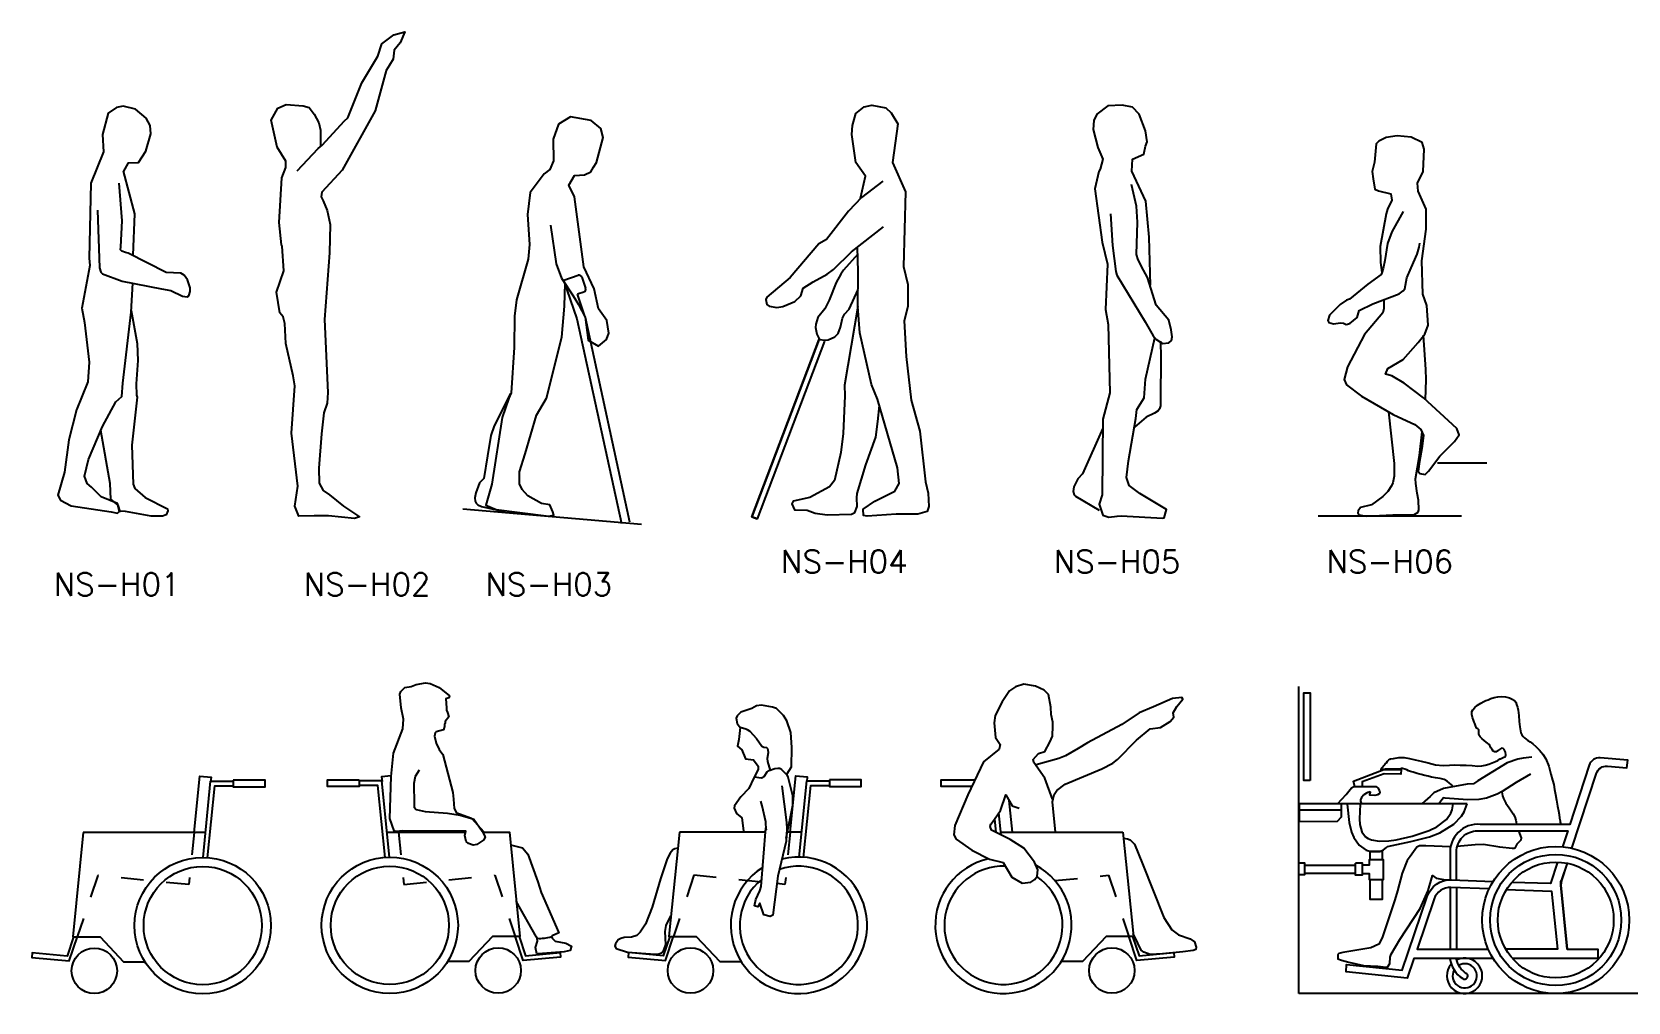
# Model space of a CAD drawing. Extents: x -0.3 to 13.3, y -0.3 to 14.1.
# Drawn here: x -0.27 to 6.75, y 9.86 to 14.13 of the extents above; entities that cross this region are included whole.
import ezdxf
from ezdxf.enums import TextEntityAlignment as Align

# ---------------------------------------------------------------- set-up
doc = ezdxf.new("R2010")
doc.units = 0
doc.header["$LTSCALE"] = 0.25
doc.header["$MEASUREMENT"] = 0
doc.linetypes.add('HIDDEN', pattern=[0.375, 0.25, -0.125])
doc.layers.get('0').update_dxf_attribs({"linetype": 'CONTINUOUS'})
doc.styles.add('ROMANS8', font='ROMANS8.SHX')

# ---------------------------------------------------------------- blocks, each defined once
blk = doc.blocks.new('NS-C03')
for points in [[(-0.0559, 0.6836), (-0.0263, 0.8279), (-0.0262, 0.8698), (-0.0475, 0.9521), (-0.0531, 0.9648), (-0.0319, 0.9973), (-0.0305, 1.082), (-0.0362, 1.1484), (-0.0532, 1.1994), (-0.0679, 1.2223), (-0.0983, 1.253), (-0.1167, 1.26), (-0.1643, 1.2684), (-0.1873, 1.2657), (-0.2071, 1.2544), (-0.2551, 1.2374), (-0.2721, 1.2219), (-0.2756, 1.2109), (-0.2721, 1.188), (-0.258, 1.1696), (-0.2636, 1.1174), (-0.2707, 1.0877), (-0.2509, 1.0721), (-0.2354, 1.0326), (-0.2, 1.0283), (-0.1791, 1), (-0.1789, 0.986), (-0.1986, 0.9492), (-0.2198, 0.9012), (-0.2551, 0.8659), (-0.2834, 0.8263), (-0.2848, 0.8154), (-0.2749, 0.7924), (-0.2509, 0.7726), (-0.2438, 0.7161)], [(-0.258, 1.171), (-0.234, 1.164), (-0.2275, 1.1615), (-0.2161, 1.1538), (-0.1873, 1.1216), (-0.1633, 1.0877), (-0.155, 1.0841), (-0.1419, 1.0818), (-0.1379, 1.0778), (-0.136, 1.0717), (-0.1356, 1.0592), (-0.1391, 1.0337), (-0.1379, 1.0213), (-0.1266, 0.9817)], [(-0.1958, 0.9535), (-0.1661, 0.9492), (-0.1612, 0.9495), (-0.1583, 0.9508), (-0.153, 0.9553), (-0.139, 0.975), (-0.1308, 0.9817), (-0.1063, 0.9904), (-0.0933, 0.992), (-0.0854, 0.9908), (-0.0818, 0.9894), (-0.0771, 0.986), (-0.0517, 0.9605)], [(-0.0757, 0.9139), (-0.0545, 0.7528), (-0.0524, 0.7251), (-0.0559, 0.6695), (-0.0927, 0.5169), (-0.1153, 0.3445), (-0.1258, 0.3382), (-0.1548, 0.346), (-0.1718, 0.3982), (-0.1803, 0.3813), (-0.1958, 0.3855), (-0.19, 0.4133), (-0.1714, 0.4512), (-0.1661, 0.4703), (-0.145, 0.7288), (-0.1435, 0.7204), (-0.1459, 0.7555), (-0.1619, 0.8263), (-0.1676, 0.8461)], [(-0.0382, 0.71), (-0.0135, 0.9578), (0.0363, 0.9528), (0.0343, 0.9329)], [(0.001, 0.6), (0.0345, 0.935), (0.1343, 0.935)], [(0.0209, 0.598), (0.0526, 0.915), (0.1343, 0.915)], [(-0.5259, 0.71), (-0.572, 0.251), (-0.452, 0.251), (-0.3482, 0.141), (-0.2544, 0.141)], [(-0.1465, 0.71), (-0.5258, 0.71)], [(0.012, 0.71), (-0.0534, 0.71)], [(-0.5331, 0.6388), (-0.5461, 0.6364), (-0.554, 0.6325), (-0.5659, 0.618), (-0.58, 0.5926), (-0.6097, 0.505), (-0.6458, 0.3799), (-0.6754, 0.305), (-0.6978, 0.2698), (-0.7136, 0.2556), (-0.736, 0.2477), (-0.7687, 0.2464), (-0.7842, 0.2428), (-0.7955, 0.2358), (-0.8075, 0.2182), (-0.8097, 0.2081), (-0.804, 0.1976), (-0.754, 0.1823), (-0.6528, 0.175), (-0.6207, 0.1727), (-0.6048, 0.1793), (-0.5942, 0.1902), (-0.5854, 0.2157), (-0.5885, 0.2729), (-0.5836, 0.2993), (-0.5629, 0.3417)], [(-0.5684, 0.251), (-0.5968, 0.1661), (-0.75, 0.18), (-0.7517, 0.1601), (-0.5873, 0.1451), (-0.5517, 0.2518)]]:
    blk.add_lwpolyline(points)
blk.add_lwpolyline([(0.1343, 0.94), (0.1343, 0.91), (0.2743, 0.91), (0.2743, 0.94)], close=True)
at = {"linetype": 'HIDDEN'}
for points in [[(-0.0382, 0.71), (-0.0612, 0.48), (-0.097, 0.4836)], [(-0.1645, 0.4903), (-0.4621, 0.52), (-0.5519, 0.251)]]:
    blk.add_lwpolyline(points, dxfattribs=at)
blk.add_circle((-0.477, 0.101), 0.1)
for radius, start, end in [(0.3, 122.06429, 104.4704), (0.26, 128.9741, 109.27103)]:
    blk.add_arc((0, 0.3), radius, start, end)
blk = doc.blocks.new('NS-C01')
for points in [[(0.4387, 0.709), (0.4635, 0.9568), (0.5133, 0.9518), (0.5113, 0.9319)], [(0.478, 0.599), (0.5115, 0.934), (0.6113, 0.934)], [(0.4979, 0.597), (0.5296, 0.914), (0.6113, 0.914)], [(-0.0489, 0.709), (-0.095, 0.25), (0.025, 0.25), (0.1288, 0.14), (0.2226, 0.14)], [(0.489, 0.709), (-0.0488, 0.709)], [(-0.0914, 0.25), (-0.1198, 0.165), (-0.273, 0.179), (-0.2748, 0.159), (-0.1103, 0.1441), (-0.0747, 0.2507)]]:
    blk.add_lwpolyline(points)
blk.add_lwpolyline([(0.6113, 0.939), (0.6113, 0.909), (0.7513, 0.909), (0.7513, 0.939)], close=True)
at = {"linetype": 'HIDDEN'}
blk.add_lwpolyline([(0.4387, 0.709), (0.4157, 0.479), (0.0149, 0.519), (-0.075, 0.25)], dxfattribs=at)
for centre, radius in [((0.477, 0.299), 0.3), ((0.477, 0.299), 0.26), ((0, 0.1), 0.1)]:
    blk.add_circle(centre, radius)
blk = doc.blocks.new('NS-C02')
for points in [[(0.1295, 0.9828), (0.1119, 0.9546), (0.1052, 0.9233), (0.1067, 0.8323), (0.1066, 0.8198), (0.1162, 0.8089), (0.1559, 0.801), (0.2543, 0.793), (0.3093, 0.7851), (0.3696, 0.7668), (0.4063, 0.7135), (0.4192, 0.6888), (0.4142, 0.6767), (0.3827, 0.6561), (0.367, 0.6531), (0.346, 0.6597), (0.3355, 0.6689), (0.3303, 0.6951), (0.3347, 0.7148), (0.3104, 0.7148), (0.0577, 0.7161), (0.0425, 0.7142), (0.0246, 0.7126), (0.0184, 0.7162), (0, 0.7696), (0.0061, 0.9547), (0.0166, 1.0571), (0.0577, 1.1646), (0.0603, 1.2066), (0.0498, 1.2565), (0.0445, 1.3168), (0.0478, 1.3283), (0.0655, 1.3457), (0.0944, 1.351), (0.1153, 1.3588), (0.1573, 1.3667), (0.1777, 1.3638), (0.2176, 1.3457), (0.2621, 1.309), (0.2595, 1.3011), (0.2464, 1.2959), (0.249, 1.2565), (0.249, 1.246), (0.2543, 1.2355), (0.2595, 1.2171), (0.2438, 1.1961), (0.2438, 1.1883), (0.2412, 1.183), (0.2412, 1.1751), (0.2359, 1.1594), (0.2045, 1.1515), (0.1992, 1.1463), (0.1973, 1.1315), (0.2045, 1.1017)], [(0.2045, 1.1017), (0.2176, 1.0728), (0.2333, 1.0518), (0.2779, 0.8848), (0.2801, 0.8546), (0.2826, 0.814), (0.293, 0.7955), (0.2948, 0.7952), (0.3591, 0.772), (0.4143, 0.7111), (0.4146, 0.71)], [(-0.001, 0.6), (-0.0345, 0.935), (-0.1343, 0.935)], [(-0.0209, 0.598), (-0.0526, 0.915), (-0.1343, 0.915)], [(0.0063, 0.9571), (-0.0363, 0.9528), (-0.0343, 0.9329)], [(-0.012, 0.71), (0.3336, 0.71)], [(0.0382, 0.71), (0.0379, 0.7138)], [(0.4081, 0.71), (0.5259, 0.71), (0.572, 0.251), (0.452, 0.251), (0.3482, 0.141), (0.2544, 0.141)], [(0.5315, 0.6541), (0.5489, 0.6501), (0.5842, 0.6414), (0.6075, 0.6133), (0.6511, 0.4909), (0.6661, 0.445), (0.7433, 0.2669), (0.7141, 0.2535), (0.7108, 0.2507), (0.7141, 0.243), (0.7272, 0.2299), (0.7744, 0.222), (0.7992, 0.2081), (0.7935, 0.1889), (0.7665, 0.1827), (0.6718, 0.1768), (0.6476, 0.175), (0.6404, 0.2019), (0.6494, 0.2302), (0.6485, 0.243), (0.6459, 0.2483), (0.5563, 0.4068)], [(0.5684, 0.251), (0.5968, 0.1661), (0.75, 0.18), (0.7517, 0.1601), (0.5873, 0.1451), (0.5517, 0.2518)]]:
    blk.add_lwpolyline(points)
blk.add_lwpolyline([(-0.1343, 0.94), (-0.1343, 0.91), (-0.2743, 0.91), (-0.2743, 0.94)], close=True)
at = {"linetype": 'HIDDEN'}
blk.add_lwpolyline([(0.0382, 0.71), (0.0612, 0.48), (0.4621, 0.52), (0.5519, 0.251)], dxfattribs=at)
blk.add_lwpolyline([(0.6485, 0.243, 0.044878), (0.6801, 0.2438, 0.044728), (0.711, 0.2502, 0.044728)], format="xyb")
for centre, radius in [((0, 0.3), 0.3), ((0, 0.3), 0.26), ((0.477, 0.101), 0.1)]:
    blk.add_circle(centre, radius)
blk = doc.blocks.new('NS-H01')
for points in [[(-0.1293, 1.1479), (-0.1225, 1.3291), (-0.1716, 1.5168), (-0.1716, 1.5136), (-0.1504, 1.5537), (-0.1059, 1.5559), (-0.0729, 1.6054), (-0.0513, 1.6815), (-0.0539, 1.7185), (-0.0722, 1.7497), (-0.1189, 1.7899), (-0.1737, 1.803), (-0.2032, 1.7978), (-0.2391, 1.7719), (-0.2638, 1.6779), (-0.2603, 1.6022), (-0.3162, 1.464), (-0.3231, 1.135), (-0.3195, 1.1027), (-0.3557, 0.9143), (-0.3428, 0.8518), (-0.3227, 0.6769), (-0.3281, 0.5902), (-0.3787, 0.4668), (-0.4117, 0.3351), (-0.4314, 0.1933), (-0.4609, 0.0914), (-0.4493, 0.0703), (-0.402, 0.0451), (-0.2258, 0.0189), (-0.1978, 0.0124), (-0.1894, 0.0213), (-0.1978, 0.0551), (-0.2703, 0.0849), (-0.3119, 0.1266), (-0.331, 0.1427), (-0.3429, 0.1756), (-0.3263, 0.2493), (-0.2638, 0.3943), (-0.2054, 0.503), (-0.1792, 0.526), (-0.1748, 0.5852), (-0.1386, 0.8977), (-0.1303, 1.024)], [(-0.2868, 1.3456), (-0.2768, 1.0919), (-0.2712, 1.0725), (-0.2638, 1.0657), (-0.1782, 1.0331), (-0.004, 1), (0.0365, 0.9925), (0.0882, 0.967), (0.1079, 0.9638), (0.1155, 0.9688), (0.1221, 0.9877), (0.121, 1.0045), (0.1092, 1.0394), (0.0947, 1.0592), (0.0799, 1.0689), (0.0157, 1.0722), (-0.1519, 1.1561), (-0.1634, 1.1599), (-0.1786, 1.1654), (-0.1849, 1.1712), (-0.1835, 1.1845), (-0.1781, 1.2993), (-0.1914, 1.464)], [(-0.1382, 0.9046), (-0.1124, 0.7596), (-0.1085, 0.6838), (-0.1156, 0.5818), (-0.1149, 0.5314), (-0.1124, 0.5227), (-0.1354, 0.3117), (-0.1289, 0.1405), (-0.1225, 0.1208), (-0.0758, 0.0821), (0.0215, 0.0318), (0.0238, 0.0239), (0.0157, 0.0063), (0, 0), (-0.0497, 0.0001), (-0.1624, 0.02), (-0.1914, 0.0221), (-0.1863, 0.0203), (-0.1946, 0.0487), (-0.228, 0.0745), (-0.2308, 0.1441), (-0.2717, 0.3763)]]:
    blk.add_lwpolyline(points)
blk = doc.blocks.new('NS-H03')
for p, q in [((0.0657, 1.0378), (0.1284, 1.0591)), ((0.124, 0.8676), (0.0657, 1.0378)), ((0.1532, 0.9851), (0.1253, 0.9755)), ((0.1449, 1.0512), (0.1614, 1.0021)), ((0.1584, 0.8798), (0.1253, 0.9755)), ((0.3202, -0.0344), (0.1249, 0.8659)), ((0.3559, -0.0261), (0.1606, 0.8742)), ((-0.3781, 0.0326), (0.4081, -0.0361))]:
    blk.add_line(p, q)
for points in [[(0.0065, 1.2797), (0.0326, 1.11), (0.0554, 1.0468), (0.1063, 0.9694), (0.1305, 0.9303), (0.1601, 0.875), (0.1732, 0.7736), (0.2189, 0.7475), (0.2528, 0.7763), (0.2637, 0.8044), (0.2545, 0.8602), (0.2184, 0.9124), (0.1993, 0.999), (0.1536, 1.0969), (0.1131, 1.4037), (0.0883, 1.4559), (0.1123, 1.4977), (0.1566, 1.5007), (0.1845, 1.5147), (0.1958, 1.5347), (0.2097, 1.556), (0.2384, 1.6652), (0.2284, 1.7044), (0.1855, 1.74), (0.0949, 1.7566), (0.0426, 1.7239), (0.0192, 1.6576), (0.0202, 1.5629), (0.0035, 1.5247), (-0.0205, 1.5059), (-0.0818, 1.4228), (-0.0944, 1.326), (-0.0849, 1.1941), (-0.0909, 1.13), (-0.1432, 0.9507), (-0.151, 0.8798), (-0.1532, 0.741), (-0.1662, 0.5417), (-0.1758, 0.5191), (-0.2054, 0.4342), (-0.2511, 0.1401), (-0.2576, 0.1205), (-0.2772, 0.0487), (-0.2315, 0.0292), (0, 0), (0.0213, 0.0044), (0.0174, 0.0183), (0.0039, 0.0496), (-0.0326, 0.0553), (-0.0928, 0.0893), (-0.1175, 0.1166), (-0.1297, 0.1426), (-0.1297, 0.1949), (-0.104, 0.2741), (-0.0553, 0.4438), (-0.01, 0.5187), (0.0563, 0.7871), (0.0687, 0.9238), (0.0718, 1.0251)], [(-0.1693, 0.5387), (-0.2411, 0.3973), (-0.2558, 0.355), (-0.2706, 0.2654), (-0.2863, 0.1653), (-0.3059, 0.1458), (-0.3221, 0.1027), (-0.3255, 0.0809), (-0.3239, 0.0652), (-0.3198, 0.0574), (-0.3128, 0.0498), (-0.2963, 0.0418), (-0.1984, 0.02)]]:
    blk.add_lwpolyline(points)
for centre, start, end in [((0.1326, 1.0468), 19.65383, 109.53666), ((0.1491, 0.9977), 288.43495, 19.09349)]:
    blk.add_arc(centre, 0.0131, start, end)
blk = doc.blocks.new('NS-H02')
blk.add_lwpolyline([(-0.0071, 1.5187), (0.0854, 1.6164), (0.1024, 1.6318), (0.2001, 1.7386), (0.2155, 1.7524), (0.2772, 1.9054), (0.3468, 2.0225), (0.365, 2.077), (0.4179, 2.1166), (0.4658, 2.1296), (0.4452, 2.081), (0.4191, 2.049), (0.414, 2.0098), (0.399, 1.9841), (0.3839, 1.9604), (0.3357, 1.7833), (0.1898, 1.5223), (0.1012, 1.425), (0.0985, 1.4045), (0.106, 1.3871), (0.1242, 1.3436), (0.1376, 1.2819), (0.1352, 1.1573), (0.1131, 0.8651), (0.1277, 0.5441), (0.1249, 0.4974), (0.1091, 0.4543), (0.1, 0.3614), (0.0878, 0.2115), (0.0897, 0.1446), (0.106, 0.1131), (0.134, 0.0937), (0.1969, 0.0439), (0.2665, -0.0036), (0.2444, -0.0111), (0.1309, 0.0016), (0.0676, 0.0016), (0, 0), (-0.0182, 0.0439), (-0.0051, 0.1313), (-0.0328, 0.365), (-0.0182, 0.5729), (-0.0253, 0.6168), (-0.0581, 0.7592), (-0.0625, 0.8473), (-0.0692, 0.8762), (-0.0838, 0.8944), (-0.0985, 0.9857), (-0.0664, 1.0783), (-0.0739, 1.1866), (-0.0763, 1.1937), (-0.0876, 1.291), (-0.0747, 1.4875), (-0.0581, 1.5334), (-0.0569, 1.561), (-0.0961, 1.6223), (-0.1214, 1.7416), (-0.0925, 1.7939), (-0.056, 1.8104), (0.0194, 1.805), (0.0455, 1.7971), (0.0676, 1.7678), (0.0878, 1.7303), (0.0949, 1.6975), (0.0949, 1.6287)])
blk = doc.blocks.new('NS-C04')
for points in [[(0.2165, 0.8545), (0.1821, 0.948), (0.1343, 1.0169), (0.1301, 1.0297), (0.1536, 1.0552), (0.1821, 1.0647), (0.2047, 1.1053), (0.2156, 1.1317), (0.2175, 1.1776), (0.2175, 1.1929), (0.2101, 1.2273), (0.208, 1.2598), (0.1984, 1.3153), (0.1795, 1.3345), (0.1416, 1.3517), (0.089, 1.361), (0.0526, 1.3497), (0.0268, 1.3312), (-0.0061, 1.2828), (-0.0367, 1.2235), (-0.0411, 1.1914), (-0.0354, 1.1259), (-0.0149, 1.0953), (-0.0188, 1.0743), (-0.0876, 1.0188), (-0.1565, 0.8734), (-0.2139, 0.7395), (-0.218, 0.6975), (-0.2081, 0.6783), (-0.1393, 0.6305), (-0.0608, 0.5903), (-0.0015, 0.5769), (0.0367, 0.5119), (0.0826, 0.4851), (0.1199, 0.4894), (0.1381, 0.5023), (0.1484, 0.5161), (0.1515, 0.5444), (0.1361, 0.5775), (0.0903, 0.64), (0.0291, 0.6769), (-0.0528, 0.7182), (-0.0589, 0.7353), (-0.0551, 0.7453), (-0.0494, 0.7529), (-0.013, 0.8046), (0.0099, 0.8734), (0.0386, 0.8256), (0.0692, 0.816)], [(0.2283, 0.71), (0.2165, 0.8431), (0.2231, 0.8757), (0.2347, 0.8933), (0.2718, 0.9208), (0.4334, 0.9883), (0.482, 1.013), (0.5016, 1.0288), (0.5857, 1.1149), (0.645, 1.1646), (0.6909, 1.1703), (0.7337, 1.1966), (0.7502, 1.2162), (0.7464, 1.235), (0.7628, 1.2624), (0.7893, 1.2947), (0.7847, 1.3019), (0.7443, 1.2982), (0.6603, 1.2617), (0.5972, 1.235), (0.5207, 1.1833), (0.3696, 1.103), (0.3283, 1.078), (0.273, 1.0456), (0.2433, 1.0341), (0.1438, 1.0054)], [(-0.1392, 0.91), (-0.2743, 0.91), (-0.2743, 0.94), (-0.125, 0.94)], [(0.0243, 0.8495), (0.0382, 0.71)], [(-0.0107, 0.697), (-0.0204, 0.7941)], [(-0.0319, 0.7077), (-0.038, 0.7691)], [(-0.012, 0.71), (0.5258, 0.71)], [(0.5259, 0.71), (0.572, 0.251), (0.452, 0.251), (0.3482, 0.141), (0.2544, 0.141)], [(0.5286, 0.6837), (0.5451, 0.6802), (0.5578, 0.6755), (0.577, 0.6568), (0.612, 0.5712), (0.7062, 0.3351), (0.7406, 0.2796), (0.7709, 0.258), (0.821, 0.2403), (0.8401, 0.2279), (0.8476, 0.2034), (0.8458, 0.193), (0.8343, 0.1899), (0.7897, 0.1834), (0.7004, 0.1744), (0.6453, 0.172), (0.6182, 0.1821), (0.6055, 0.1914), (0.5914, 0.2222), (0.5707, 0.2635)], [(0.5684, 0.251), (0.5968, 0.1661), (0.75, 0.18), (0.7517, 0.1601), (0.5873, 0.1451), (0.5517, 0.2518)]]:
    blk.add_lwpolyline(points)
at = {"linetype": 'HIDDEN'}
blk.add_lwpolyline([(0.2267, 0.4965), (0.4621, 0.52), (0.5519, 0.251)], dxfattribs=at)
blk.add_circle((0.477, 0.101), 0.1)
for radius, start, end in [(0.3, 102.6293, 61.67325), (0.26, 88.12916, 55.54594)]:
    blk.add_arc((0, 0.3), radius, start, end)
blk = doc.blocks.new('NS-C05')
for p, q in [((0, 0), (0, 1.35)), ((0.1878, 0.807), (0.0019, 0.807)), ((0.7401, 0.8349), (0.026, 0.8349)), ((0.0242, 0.5653), (0.2492, 0.5653)), ((0.3124, 0.6248), (0.3124, 0.5876)), ((1.1492, 0.6118), (1.1492, 0.6118)), ((0.2492, 0.5281), (0.0242, 0.5281)), ((0.6657, 0.4667), (0.6657, 0.1952)), ((0.6936, 0.4667), (0.6936, 0.1952)), ((0.8944, 0.4909), (0.8944, 0.4909)), ((0.5207, 0.1952), (0.8331, 0.1952)), ((0.6936, 0.1543), (0.6936, 0.1506)), ((1.5899, 0), (0, 0))]:
    blk.add_line(p, q)
for points in [[(0.0502, 0.9372), (0.0223, 0.9372), (0.0223, 1.3221), (0.0502, 1.3221), (0.0502, 0.9372)], [(0.7773, 1.1789), (0.7745, 1.1882), (0.7717, 1.1938), (0.768, 1.2031), (0.7643, 1.2143), (0.7615, 1.2273), (0.7605, 1.2366), (0.7615, 1.2412), (0.7652, 1.2477), (0.7736, 1.258), (0.7856, 1.2682), (0.8005, 1.2765), (0.8135, 1.284), (0.8228, 1.2886), (0.8321, 1.2924), (0.8442, 1.297), (0.8591, 1.3017), (0.8758, 1.3054), (0.8926, 1.3072), (0.9093, 1.3054), (0.926, 1.3007), (0.939, 1.2951), (0.9483, 1.2886), (0.9539, 1.2812), (0.9576, 1.271), (0.9614, 1.2598), (0.9651, 1.2459), (0.9679, 1.2226), (0.9688, 1.1966), (0.9716, 1.1724), (0.9753, 1.1557), (0.9772, 1.1464), (0.9809, 1.138), (0.9865, 1.1306), (0.993, 1.1241), (1.0004, 1.1185), (1.0079, 1.1129), (1.0171, 1.1064), (1.0292, 1.098), (1.0432, 1.0869), (1.059, 1.0711), (1.0729, 1.0534), (1.0869, 1.032), (1.0999, 1.0004), (1.1083, 0.9651), (1.1157, 0.939), (1.1213, 0.9195), (1.125, 0.8981), (1.1287, 0.8749), (1.1334, 0.8498), (1.138, 0.8247), (1.1417, 0.8042), (1.1445, 0.7875), (1.1473, 0.7708), (1.1492, 0.7596), (1.1501, 0.754), (1.1529, 0.7438)], [(0.6769, 0.913), (0.662, 0.9251), (0.6518, 0.9335), (0.6397, 0.9409), (0.6211, 0.9456), (0.6006, 0.9483), (0.5839, 0.9521), (0.569, 0.9558), (0.5541, 0.9595), (0.5374, 0.9632), (0.5197, 0.9679), (0.503, 0.9735), (0.4909, 0.9772), (0.4825, 0.98), (0.4742, 0.9837), (0.4658, 0.9874), (0.4565, 0.9902), (0.4509, 0.9902), (0.4481, 0.9883), (0.4444, 0.9874), (0.4407, 0.9874), (0.437, 0.9874), (0.4305, 0.9874), (0.4221, 0.9874), (0.4147, 0.9874), (0.4072, 0.9874), (0.3989, 0.9874), (0.3896, 0.9874), (0.3793, 0.9874), (0.37, 0.9855), (0.3626, 0.9846), (0.3617, 0.9883), (0.3654, 0.993), (0.3691, 0.9976), (0.3728, 1.0013), (0.3756, 1.0051), (0.3803, 1.0097), (0.3858, 1.0153), (0.3905, 1.0218), (0.3951, 1.0274), (0.3998, 1.0311), (0.4035, 1.032), (0.4165, 1.0339), (0.4398, 1.0376), (0.463, 1.0376), (0.4863, 1.0339), (0.5114, 1.0283), (0.5383, 1.0218), (0.5681, 1.0144), (0.6015, 1.006), (0.635, 1.0032), (0.662, 1.0051), (0.6843, 1.006), (0.7094, 1.0051), (0.7364, 1.0041), (0.7624, 1.0023), (0.7875, 1.0004), (0.8052, 1.0013), (0.82, 1.0041), (0.8358, 1.0088), (0.8498, 1.0153), (0.8647, 1.0209), (0.8758, 1.0255), (0.8814, 1.0292), (0.8823, 1.0302), (0.8814, 1.0302), (0.887, 1.033), (0.8991, 1.0376), (0.9084, 1.0423), (0.9112, 1.0497), (0.9084, 1.0618), (0.9037, 1.0729), (0.8981, 1.0785), (0.8916, 1.0794), (0.887, 1.0767), (0.8823, 1.0729), (0.8795, 1.0711), (0.8777, 1.0692), (0.873, 1.0655), (0.8675, 1.0627), (0.861, 1.0627), (0.8544, 1.0664), (0.8498, 1.0729), (0.8451, 1.0813), (0.8414, 1.0878), (0.8396, 1.0915), (0.8368, 1.0952), (0.8303, 1.1018), (0.8173, 1.112), (0.8042, 1.1213), (0.7977, 1.1287), (0.7949, 1.1334), (0.794, 1.1352), (0.7921, 1.1408), (0.7912, 1.1501), (0.7912, 1.1594), (0.7875, 1.165), (0.7819, 1.1678), (0.7773, 1.1789)], [(0.2455, 0.9093), (0.2399, 0.9335), (0.3738, 0.9855), (0.45, 0.9855), (0.4481, 0.9651), (0.3756, 0.9669), (0.2789, 0.9316), (0.2789, 0.9112), (0.2436, 0.9093)], [(1.0246, 1.0395), (0.9874, 1.0357), (0.9631, 1.0316), (0.9167, 1.0147), (0.7866, 0.9353), (0.768, 0.9223), (0.7401, 0.9205), (0.636, 0.9019), (0.5932, 0.8833), (0.5783, 0.8665), (0.5541, 0.8461), (0.5393, 0.8331)], [(1.019, 0.9651), (0.9558, 0.9279), (0.8944, 0.8888), (0.872, 0.877), (0.8256, 0.8591), (0.7921, 0.8535), (0.7424, 0.8525), (0.6434, 0.8591), (0.636, 0.861), (0.6248, 0.8461), (0.6155, 0.8349)], [(0.1692, 0.8349), (0.2083, 0.8758), (0.2321, 0.9048), (0.2418, 0.9104), (0.2473, 0.9112), (0.2882, 0.9112), (0.3347, 0.9112), (0.339, 0.9103), (0.3471, 0.9041), (0.3546, 0.8913), (0.3558, 0.8849), (0.3533, 0.8777), (0.3459, 0.874), (0.3347, 0.8714), (0.3124, 0.8721), (0.3114, 0.8729), (0.3118, 0.8765), (0.3152, 0.8854), (0.3143, 0.887), (0.303, 0.8841), (0.2975, 0.8814), (0.2864, 0.874), (0.2752, 0.8628), (0.2709, 0.8516), (0.2715, 0.8461), (0.2752, 0.8349)], [(0.8926, 0.887), (0.8958, 0.8692), (0.8998, 0.858), (0.9111, 0.8371), (0.9247, 0.8171), (0.9426, 0.7908), (0.9499, 0.7772), (0.9551, 0.7629), (0.9567, 0.7555), (0.9576, 0.7438)], [(0.0019, 0.7568), (0.1692, 0.7587), (0.1878, 0.7773), (0.1878, 0.8349), (0.0019, 0.8349), (0.0019, 0.7568)], [(0.212, 0.8331), (0.2208, 0.7516), (0.2318, 0.7095), (0.2413, 0.6866), (0.2648, 0.6524), (0.2967, 0.6308), (0.3187, 0.6244), (0.3558, 0.6248), (0.3724, 0.6317), (0.3849, 0.643), (0.3905, 0.6474), (0.4932, 0.668), (0.5752, 0.6898), (0.6199, 0.7074), (0.682, 0.7451), (0.7148, 0.7795), (0.7273, 0.7999), (0.7401, 0.8349)], [(0.2696, 0.8331), (0.2668, 0.7688), (0.2687, 0.7429), (0.2772, 0.7118), (0.2934, 0.6895), (0.3049, 0.6817), (0.3188, 0.676), (0.3533, 0.6705), (0.3956, 0.6721), (0.4274, 0.6766), (0.4981, 0.6926), (0.5726, 0.7171), (0.6071, 0.7337), (0.6496, 0.7658), (0.6687, 0.7931), (0.6748, 0.8087), (0.6787, 0.8349)], [(0.9669, 0.7159), (0.9781, 0.6843), (0.9762, 0.6745), (0.9646, 0.6625), (0.9595, 0.6564), (0.9502, 0.6397), (0.9466, 0.6378), (0.939, 0.6378), (0.8845, 0.6444), (0.8118, 0.6548), (0.7754, 0.6545), (0.6955, 0.6471)], [(0.6676, 0.6452), (0.5579, 0.649), (0.5312, 0.6493), (0.5188, 0.6434), (0.489, 0.6025), (0.476, 0.5857), (0.4547, 0.5291), (0.4335, 0.4514), (0.4221, 0.4128), (0.3663, 0.2455), (0.3514, 0.2176), (0.3161, 0.2008), (0.1934, 0.1804), (0.1751, 0.1767), (0.1711, 0.1711), (0.1711, 0.1636), (0.1711, 0.1525), (0.1878, 0.1469), (0.2194, 0.1376), (0.2845, 0.1227), (0.3477, 0.1209), (0.3831, 0.1153), (0.3905, 0.1153), (0.4007, 0.1314), (0.4017, 0.1601), (0.4054, 0.1729), (0.4444, 0.238), (0.5337, 0.3738), (0.569, 0.4537), (0.5876, 0.5188), (0.6043, 0.5076), (0.6452, 0.5002), (0.6527, 0.5002)], [(0, 0.5746), (0.0242, 0.5746), (0.0242, 0.5225), (0, 0.5225)], [(0.2492, 0.5746), (0.2789, 0.5746), (0.2789, 0.5207), (0.2492, 0.5207), (0.2492, 0.5727)], [(0.2789, 0.5281), (0.3087, 0.5281), (0.3087, 0.5021), (0.3719, 0.5021), (0.3719, 0.5876), (0.3087, 0.5876), (0.3087, 0.5653), (0.2789, 0.5653)], [(0.3682, 0.5876), (0.3682, 0.6248), (0.3124, 0.6248)], [(1.138, 0.5783), (1.1064, 0.4835), (0.9372, 0.489)], [(0.3124, 0.5021), (0.3124, 0.4147), (0.3682, 0.4147), (0.3682, 0.5021)], [(0.913, 0.4574), (1.112, 0.45), (1.138, 0.1952), (0.9093, 0.1952)], [(0.913, 0.4574), (1.112, 0.45)]]:
    blk.add_lwpolyline(points)
for points in [[(1.2012, 0.6397), (1.3094, 0.9686, -0.345347), (1.3574, 1.0004), (1.443, 0.993), (1.4467, 1.0264), (1.3259, 1.0368, 0.346721), (1.2775, 1.0041), (1.1919, 0.7438), (0.7977, 0.7438, 0.469221), (0.6657, 0.6118), (0.6657, 0.5002)], [(0.6936, 0.5002), (0.6936, 0.6229, -0.414214), (0.7866, 0.7159), (1.1826, 0.7159), (1.1603, 0.6452)], [(1.1808, 0.5727), (1.1545, 0.4957, 0.104246), (1.1529, 0.476), (1.1808, 0.1952), (1.3147, 0.1952), (1.3147, 0.1543), (0.939, 0.1543)], [(1.1808, 0.5727), (1.1548, 0.4965), (1.1529, 0.476), (1.1808, 0.1952), (1.1523, 0.4767, -0.104246), (1.1545, 0.4957)], [(0.8535, 0.1543), (0.5058, 0.1543), (0.476, 0.0669), (0.2083, 0.0948), (0.2101, 0.1283), (0.4537, 0.1023), (0.5649, 0.4273, -0.331707), (0.6713, 0.5002), (0.8554, 0.4928)], [(0.8368, 0.4612), (0.6686, 0.467, 0.329421), (0.595, 0.4165), (0.5207, 0.1952), (0.8331, 0.1952)], [(0.6645, 0.1543, 0.219928), (0.7206, 0.0657, 1.039582), (0.7365, 0.0888, -0.201102), (0.6936, 0.1506)]]:
    blk.add_lwpolyline(points, format="xyb")
for radius in [0.3234, 0.2887, 0.2549]:
    blk.add_circle((1.13, 0.3234), radius)
for centre, radius, start, end in [((0.7289, 0.0781), 0.0781, 138.59031, 116.3813), ((0.7296, 0.0779), 0.0534, 151.1133, 119.40318)]:
    blk.add_arc(centre, radius, start, end)
blk = doc.blocks.new('NS-H05')
for points in [[(0.1472, 1.0153), (0.1409, 1.2263), (0.1258, 1.385), (0.0645, 1.5167), (0.068, 1.5699), (0.1183, 1.5922), (0.1255, 1.6277), (0.1318, 1.6462), (0.1255, 1.6947), (0.0965, 1.7683), (0.0674, 1.7981), (0.0224, 1.8075), (-0.0405, 1.8044), (-0.0896, 1.7673), (-0.1024, 1.7406), (-0.105, 1.7008), (-0.0854, 1.6214), (-0.0628, 1.5702), (-0.0747, 1.5265), (-0.081, 1.5152), (-0.0983, 1.44), (-0.0659, 1.2049), (-0.0417, 1.1075), (-0.0515, 0.9085), (-0.0386, 0.8434), (-0.0326, 0.5416), (-0.0628, 0.4259), (-0.0659, 0.094), (-0.0794, 0.0519), (-0.0631, 0.0044), (-0.0361, -0.0047), (0, 0), (0.018, 0.0013), (0.2016, -0.0094), (0.2069, -0.0072), (0.2176, 0.0289), (0.0997, 0.0987), (0.0526, 0.1349), (0.0409, 0.1704), (0.0498, 0.2436), (0.0831, 0.4288), (0.0862, 0.4684), (0.1196, 0.5203), (0.1255, 0.6023), (0.1654, 0.7834)], [(-0.0288, 1.3291), (-0.0206, 1.1904), (-0.0049, 1.0757), (-0.0008, 1.0603), (0.123, 0.8538), (0.1592, 0.7922), (0.1704, 0.7787), (0.1991, 0.7598), (0.2282, 0.7618), (0.239, 0.7724), (0.2426, 0.7881), (0.2374, 0.8198), (0.2277, 0.8619), (0.172, 0.9273), (0.1343, 1.049), (0.1168, 1.0823), (0.0922, 1.1266), (0.0856, 1.1505), (0.0891, 1.2926), (0.0859, 1.3627), (0.063, 1.4586)], [(0.1915, 0.7695), (0.1925, 0.6966), (0.1915, 0.5127), (0.1904, 0.4852), (0.1865, 0.4715), (0.1808, 0.4635), (0.1642, 0.4527), (0.1284, 0.4347), (0.0762, 0.3911)], [(-0.0634, 0.387), (-0.152, 0.1852), (-0.1731, 0.1641), (-0.1905, 0.1281), (-0.1934, 0.1088), (-0.1888, 0.0931), (-0.1829, 0.0877), (-0.0785, 0.0264)]]:
    blk.add_lwpolyline(points)
blk = doc.blocks.new('NS-H04')
for points in [[(-0.0286, 1.3984), (-0.0063, 1.4954), (-0.05, 1.5546), (-0.0674, 1.6783), (-0.064, 1.7185), (-0.05, 1.7709), (-0.0125, 1.8008), (0.0205, 1.8081), (0.082, 1.7956), (0.1062, 1.7743), (0.1348, 1.7258), (0.112, 1.5546), (0.1693, 1.426), (0.1606, 1.0972), (0.1795, 1.0181), (0.1795, 0.9221), (0.163, 0.8585), (0.1722, 0.7014), (0.1935, 0.5103), (0.2323, 0.3735), (0.2576, 0.1508), (0.2692, 0.1004), (0.2721, 0.0427), (0.2639, 0.0204), (0.2236, 0.0092), (0.1281, 0.0082), (0, 0), (-0.0155, 0.0029), (-0.017, 0.0301), (0.0342, 0.0663), (0.1224, 0.1091), (0.1411, 0.1431), (0.1344, 0.2129), (0.0451, 0.5141), (0.0199, 0.5787), (-0.0321, 0.806), (-0.0407, 0.9216), (-0.0393, 1.0749), (-0.0417, 1.1825)], [(0.0698, 1.4726), (-0.0252, 1.4013), (-0.0825, 1.3407), (-0.1785, 1.216), (-0.2129, 1.1976), (-0.3381, 1.0501), (-0.4414, 0.9623), (-0.4458, 0.9524), (-0.4414, 0.9308), (-0.4303, 0.9228), (-0.3971, 0.9182), (-0.3704, 0.9225), (-0.3185, 0.9443), (-0.2915, 0.9686), (-0.2818, 1.0031), (-0.2379, 1.0306), (-0.1752, 1.0637), (-0.1475, 1.0846), (-0.0689, 1.1627), (0.0718, 1.2728)], [(-0.0407, 1.152), (-0.1033, 1.0812), (-0.116, 1.0647), (-0.1362, 1.0282), (-0.1674, 0.9493), (-0.1853, 0.9119), (-0.2163, 0.8741), (-0.2259, 0.8444), (-0.2264, 0.8293), (-0.2214, 0.8002), (-0.2129, 0.7829), (-0.2065, 0.7773), (-0.1873, 0.7736), (-0.1719, 0.7757), (-0.1421, 0.7887), (-0.1271, 0.8037), (-0.1173, 0.8314), (-0.1085, 0.8707), (-0.0999, 0.8876), (-0.0791, 0.9099), (-0.0398, 0.9968)], [(-0.0407, 0.9216), (-0.0989, 0.5753), (-0.0975, 0.5292), (-0.105, 0.3631), (-0.1153, 0.2804), (-0.1441, 0.1567), (-0.1659, 0.1285), (-0.2513, 0.0815), (-0.325, 0.065), (-0.3308, 0.054), (-0.3187, 0.0276), (-0.2639, 0.0262), (-0.2285, 0.0126), (-0.176, 0.0055), (-0.0689, 0.0092), (-0.0534, 0.0155), (-0.0441, 0.0429), (-0.0458, 0.0806), (-0.0437, 0.0989), (-0.0058, 0.226), (0.0378, 0.3468), (0.047, 0.4167), (0.0548, 0.4865)], [(-0.1877, 0.7693), (-0.4841, -0.0126), (-0.5074, -0.0034), (-0.211, 0.7785), (-0.5074, -0.0039), (-0.4841, -0.0126)]]:
    blk.add_lwpolyline(points)
blk = doc.blocks.new('NS-H06')
for p, q in [((0.2104, 0.2343), (0.4269, 0.2343)), ((0.3149, 0), (-0.3149, 0))]:
    blk.add_line(p, q)
for points in [[(-0.0269, 0.9515), (-0.0265, 0.9133), (-0.0314, 0.8936), (-0.1109, 0.799), (-0.1858, 0.6567), (-0.201, 0.6005), (-0.1908, 0.5772), (-0.1251, 0.5279), (0.0144, 0.447), (0.0556, 0.4285), (0.1107, 0.4028), (0.1359, 0.3804), (0.1476, 0.3538), (0.1404, 0.2971), (0.1306, 0.2407), (0.1253, 0.1983), (0.1318, 0.1879), (0.1559, 0.1832), (0.1703, 0.1983), (0.2199, 0.263), (0.2846, 0.3278), (0.3054, 0.3573), (0.2945, 0.3853), (0.148, 0.5197), (0.0632, 0.5844), (0.0083, 0.6169), (-0.0189, 0.6245), (-0.0091, 0.6487), (0.0583, 0.6892), (0.1253, 0.7638), (0.1544, 0.8005), (0.1688, 0.8404), (0.1627, 0.9258), (0.1453, 0.9757), (0.1404, 1.1226), (0.1605, 1.2622), (0.1605, 1.3497), (0.1253, 1.4292), (0.1219, 1.4651), (0.1465, 1.5162), (0.1514, 1.6142), (0.1427, 1.6434), (0.0935, 1.6672), (0.0318, 1.6733), (-0.0159, 1.6657), (-0.0488, 1.6487), (-0.0598, 1.6369), (-0.0674, 1.5575), (-0.0783, 1.5158), (-0.0734, 1.4837), (-0.0659, 1.4375), (-0.0503, 1.4311), (0.0049, 1.4174), (0.0088, 1.3895), (-0.01, 1.3494), (-0.0167, 1.3292), (-0.0419, 1.1865), (-0.0413, 1.1154), (-0.0344, 1.0711)], [(0.0583, 1.3402), (0.0087, 1.2501), (-0.0097, 1.1986), (-0.0216, 1.1249), (-0.0291, 1.0885), (-0.0348, 1.0696), (-0.0386, 1.0624), (-0.0965, 1.02), (-0.1768, 0.9549), (-0.1908, 0.9492), (-0.2183, 0.9304), (-0.2649, 0.8838), (-0.2726, 0.861), (-0.268, 0.8516), (-0.2476, 0.8464), (-0.2169, 0.8498), (-0.2032, 0.8486), (-0.1923, 0.8421), (-0.1758, 0.8471), (-0.1434, 0.8735), (-0.1351, 0.9042), (-0.0749, 0.9337), (0.0405, 0.9772), (0.059, 0.9904), (0.0655, 1), (0.0742, 1.0473), (0.0934, 1.0922), (0.1202, 1.1519), (0.1291, 1.1831), (0.1325, 1.2006)], [(0.1574, 0.5121), (0.16, 0.6009), (0.1582, 0.6453), (0.148, 0.7952)], [(-0.0061, 0.4587), (0.0185, 0.2316), (0.0193, 0.1751), (0.0136, 0.1469), (0.008, 0.1325), (-0.0087, 0.1075), (-0.0307, 0.0862), (-0.081, 0.0496), (-0.1283, 0.0375), (-0.1387, 0.0227), (-0.1405, 0.0137), (-0.1355, 0.0049), (-0.1033, 0), (0.0136, 0.0049), (0.106, 0.0049), (0.1245, 0.017), (0.1283, 0.0273), (0.1257, 0.0696), (0.1206, 0.1012), (0.1138, 0.1433), (0.1132, 0.1643), (0.1306, 0.2665), (0.1427, 0.3702)]]:
    blk.add_lwpolyline(points)

msp = doc.modelspace()

# ---------------------------------------------------------------- block references
at = {"color": 0}
for name, p in [('NS-H02', (0.9, 12)), ('NS-H01', (0.3, 12)), ('NS-H04', (3.4, 12)), ('NS-H05', (4.5, 12)), ('NS-H03', (2, 12)), ('NS-H06', (5.7, 12)), ('NS-C02', (1.3, 9.9)), ('NS-C04', (4, 9.9)), ('NS-C05', (5.3, 9.9)), ('NS-C03', (3.1, 9.9)), ('NS-C01', (0, 9.9))]:
    msp.add_blockref(name, p, dxfattribs=at)

# ---------------------------------------------------------------- texts
at = {"color": 0, "style": 'ROMANS8'}
for s, p in [('NS-H04', (3.3, 11.8)), ('NS-H05', (4.5, 11.8)), ('NS-H06', (5.7, 11.8)), ('NS-H01', (0.1, 11.7)), ('NS-H02', (1.2, 11.7)), ('NS-H03', (2, 11.7))]:
    msp.add_text(s, height=0.1, dxfattribs=at).set_placement(p, align=Align.MIDDLE)

doc.saveas('drawing.dxf')
